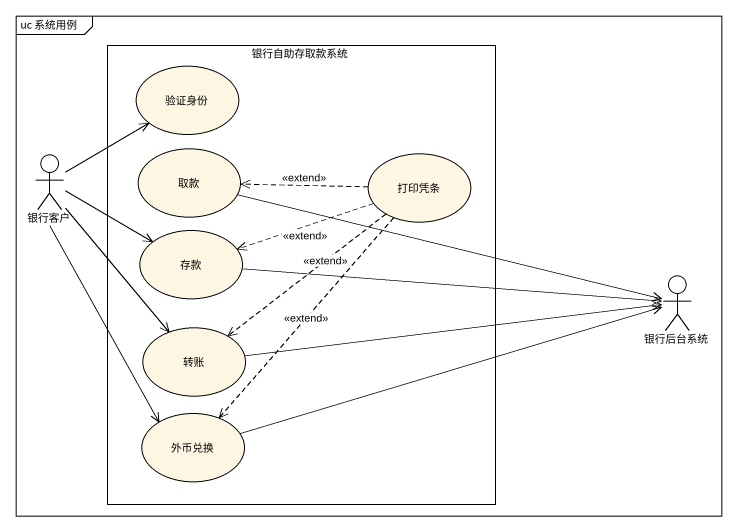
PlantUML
@startuml
mainframe uc 系统用例
rectangle 银行自助存取款系统 {
  usecase 验证身份
  usecase 取款
  usecase 打印凭条
  usecase 存款
  usecase 转账
  usecase 外币兑换
}
actor 银行客户
actor 银行后台系统
银行客户 -up-> 验证身份
银行客户 -right-> 存款
银行客户 --> 转账
银行客户 --> 外币兑换
取款 -right-> 银行后台系统
打印凭条 .left.> 取款 : <<extend>>
打印凭条 .left.> 存款 : <<extend>>
打印凭条 ..> 转账 : <<extend>>
打印凭条 ..> 外币兑换 : <<extend>>
存款 -right-> 银行后台系统
转账 -right-> 银行后台系统
外币兑换 -right-> 银行后台系统
@enduml
